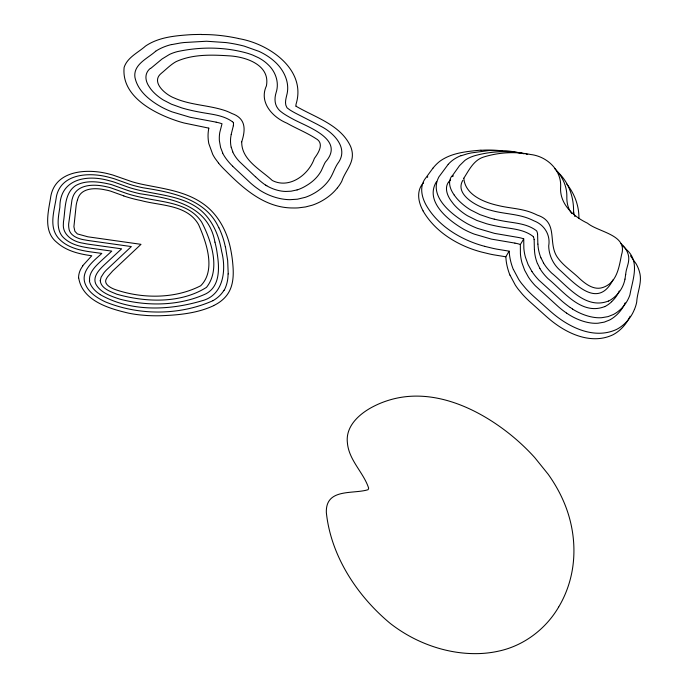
<?xml version="1.0" encoding="UTF-8"?>
<svg xmlns="http://www.w3.org/2000/svg" width="688" height="688" viewBox="0 0 688 688"><rect width="100%" height="100%" fill="white"/><g stroke="black" fill="none" stroke-linecap="round" stroke-linejoin="round"><path stroke-width="1.03" d="M228.235 273.97L227.659 260.442L225.466 246.932M625.624 274.873L625.676 274.392M233.361 125.766L231.177 134.461M624.988 279.122L625.994 272.001A76.213 41.443 34.4 0 1 626.458 269.765L627.946 264.347A83.644 46.595 30.8 0 0 628.591 261.13C629.709 254.379 625.96 247.886 620.98 243.612M77.529 199.787C80.487 187.54 95.365 187.652 105.144 189.854A31.545 20.236 18.4 0 1 110.648 191.152L123.84 195.908M634.465 309.471L635.497 306.65A109.495 62.814 31 0 0 636.718 301.98C637.226 291.832 642.566 282.011 639.462 271.829A45.769 25.516 32.2 0 0 636.202 263.934L630.466 255.781M612.982 279.913C598.01 309.161 575.83 284.669 560.789 270.934C553.401 264.794 548.895 255.515 548.697 245.908C550.675 234.849 544.234 224.658 533.897 220.814A38.726 22.119 30.5 0 0 527.894 218.173C515.828 213.71 502.704 213.822 490.415 210.184C478.392 207.389 454.132 194.936 462.818 180.333M223.927 290.216L223.643 290.689M558.622 607.1C545.722 629.159 523.697 645.791 498.611 651.132A131.09 94.669 36 0 1 478.977 653.591C456.548 654.271 434.171 648.664 414.185 638.61A109.375 79.645 36.7 0 1 390.328 623.491C357.149 595.963 330.833 555.973 326.336 512.457C325.57 487.844 353.142 494.414 368.089 489.693L368.673 488.196C363.548 472.398 348.876 460.315 347.406 442.883C345.273 425.743 360.185 413.127 373.988 406.195A147.937 103.725 35.7 0 1 387.86 400.528C431.187 386.596 477.025 407.709 510.565 434.721A157.44 112.247 34.8 0 1 534.705 457.546L548.147 474.221A133.541 94.05 35.1 0 1 562.93 499.875C574.781 526.243 577.576 556.893 568.744 584.585A202.332 145.83 32.8 0 1 558.622 607.1M452.721 176.584L453.263 175.784M82.603 265.826L91.771 255.755C79.455 254.087 66.564 251.086 57.035 242.572C43.301 231.796 48.005 213.134 50.465 198.514C53.956 169.446 88.503 168.113 110.433 174.391A39.182 24.906 18.5 0 1 112.669 174.984L131.933 181.692A63.554 38.399 19.6 0 0 138.133 183.378L140.429 183.92A122.387 71.715 19.6 0 0 143.517 184.59C163.641 188.684 185.149 191.281 202.47 203.295C218.251 214.011 227.599 232.166 230.927 250.613A255.73 168.018 14.3 0 1 232.811 264.175C233.782 274.581 233.585 286.088 227.109 294.86A63.571 42.071 20.8 0 1 213.693 305.558M427.334 177.392L427.764 176.799M449.978 180.609L450.545 179.809M451.887 176.386L459.524 165.653L464.856 160.433A65.549 36.395 29.6 0 1 470.953 157.053L472.905 156.314A92.158 51.411 30.2 0 1 474.935 155.651C489.779 151.584 505.517 150.491 520.721 153.046A84.177 46.466 30.3 0 1 524.471 153.734M448.791 182.174L449.402 181.4M423.541 182.741L423.103 183.292M337.43 187.893L339.304 185.364A111.336 65.231 22.4 0 0 341.833 181.159C344.886 171.768 353.082 164.131 352.351 153.725A46.156 26.686 24.3 0 0 350.57 146.346C341.317 126.377 318.811 118.585 300.776 108.867A74.227 40.231 24.2 0 1 298.11 107.414L297.809 107.242A41.572 22.91 24 0 1 296.003 106.193M432.941 168.164L425.855 177.839A53.509 30.547 28.8 0 0 426.156 205.144C436.803 223.729 455.645 236.362 475.485 243.492A81.27 45.786 28.7 0 0 484.662 246.321M448.206 164.346L439.959 175.483A110.725 62.075 25 0 1 439.073 176.618C427.97 196.355 451.956 214.871 467.264 223.695A51.712 29.18 28.9 0 0 477.549 228.39L494.595 233.395L518.262 237.446A22.455 12.952 30.6 0 1 523.731 238.865M150.655 68.456L162.067 58.979L169.463 54.447A66.469 37.788 21.7 0 1 177.255 51.643C199.752 46.732 223.566 46.775 245.865 52.804A42.51 23.676 22.3 0 1 252.84 55.126L258.671 57.818A27.124 14.99 22.4 0 1 268.088 64.646C275.613 71.595 279.431 82.629 276.129 92.553C274.426 97.877 274.383 104.129 278.012 108.704A14.371 8.11 23.5 0 0 280.764 111.516L282.88 113.124A43.335 24.132 23.9 0 0 287.283 115.919L289.235 117.055A89.87 48.874 24.2 0 0 292.503 118.852C306.848 126.859 345.926 139.157 325.381 162.101A75.302 44.178 26.9 0 0 324.297 164.131L321.348 170.607A96.449 56.416 22.2 0 1 306.117 185.76A74.545 43.903 22.7 0 1 297.087 189.965M155.686 51.222C147.705 58.428 133.214 64.345 134.917 77.228C137.643 91.04 149.838 100.56 161.517 107.07A52.864 30.083 20.7 0 0 172.06 111.869L190.223 117.287L214.604 121.853A61.215 36.894 21.9 0 1 216.17 122.154M213.013 300.656C179.714 315.525 139.26 315.689 105.505 301.929C97.051 297.964 88.141 292.297 84.891 283.043C80.849 270.453 93.878 260.735 101.815 253.425L91.504 252.006C79.481 250.346 66.469 247.474 58.153 237.824C48.427 226.094 54.627 209.892 56.399 196.536C61.37 172.697 90.962 172.103 109.71 177.504A32.603 20.709 18.5 0 1 111.817 178.054L112.952 178.39A92.966 60.897 18.1 0 1 114.844 178.975L127.977 183.713A36.722 22.558 19.4 0 0 130.29 184.513L131.09 184.762A68.697 41.504 19.6 0 0 137.574 186.534L139.965 187.102A123.092 72.292 19.6 0 0 143.001 187.772C171.088 192.133 205.85 198.677 218.827 227.814M213.744 305.61C197.043 313.453 178.201 315.104 160.012 315.758A135.914 87.574 19 0 1 146.742 315.508L140.128 314.932A87.729 57.938 19.3 0 1 128.742 313.186C109.323 308.671 82.276 300.914 78.699 277.866M604.726 306.581C581.584 315.74 563.704 291.48 548.044 278.683A39.56 22.506 31.8 0 1 539.899 268.526M608.502 301.026C585.299 310.116 567.333 285.821 551.621 273.024A39.698 22.446 31.8 0 1 543.425 262.859M461.123 155.737L467.238 153.845A150.337 85.235 31.3 0 1 471.383 152.908L488.936 150.534L505.904 150.775A98.909 55.057 30.4 0 1 519.199 152.727L520.653 153.046A77.297 42.639 30.1 0 1 523.551 153.716M297.035 189.914L291.05 191.204L285.709 191.453A25.714 15.42 23.6 0 1 266.755 185.786M171.596 44.625L180.308 43.017A156.013 91.581 23 0 1 183.988 42.544L206.52 41.237L226.077 42.579A99.45 56.751 22.4 0 1 238.461 44.746L240.035 45.098A77.108 43.49 22.3 0 1 244.188 46.122L258.937 51.351A38.322 21.182 22.4 0 1 274.546 61.473C283.895 69.729 290.276 82.835 286.698 95.357C285.804 99.261 284.471 103.759 286.836 107.423A3.689 2.081 23.6 0 0 287.249 107.99L289.872 109.925A52.718 29.051 24 0 0 295.35 113.099L317.091 124.244A76.815 45.382 23.9 0 1 320.505 126.11C333.052 132.259 348.386 147.292 338.806 161.972C334.54 167.519 333.061 174.546 328.941 180.161A110.501 64.638 22.1 0 1 317.366 191.255L316.953 191.539A105.298 61.679 22.3 0 1 313.926 193.397L311.802 194.549A79.154 46.724 22.8 0 1 305.248 197.336L297.431 199.202L289.915 199.683A37.539 22.515 23.6 0 1 260.098 190.404L256.366 187.755A62.574 37.075 23.9 0 1 250.2 182.716L232.664 166.255M480.938 150.13C466.825 151.463 451.483 152.71 439.675 161.388A122.636 69.178 30.5 0 0 432.967 168.182M201.524 34.4L193.208 34.572A198.067 117.768 23.5 0 0 189.148 34.778C174.15 35.845 158.3 37.367 145.529 46.07C138.125 52.649 127.409 57.328 124.132 67.355C121.045 97.214 155.789 114.328 179.972 121.845A98.805 55.238 20.8 0 0 184.221 123.032L208.782 128.123M514.899 243.096L491.292 239.089L474.299 234.126A51.531 29.257 28.9 0 1 464.039 229.457C448.731 220.633 424.9 202.066 436.037 182.38A110.347 62.238 24.9 0 0 436.631 181.623M526.071 154.06L527.67 154.43M238.409 38.554C268.655 43.413 306.917 69.411 296.021 104.301A20.055 11.266 24.2 0 0 295.986 106.184M484.662 246.338L492.771 248.308A137.308 75.336 28.1 0 0 496.968 249.168L509.146 251.172L505.8 256.787L493.657 254.809A136.852 75.551 28.1 0 1 489.46 253.958L481.385 252.006A80.986 45.907 28.7 0 1 472.235 249.185C452.42 242.09 433.698 229.431 423.051 210.906M266.806 185.734L265.697 185.046M572.622 309.05L570.266 307.502M100.224 294.627C130.677 312.068 169.085 310.546 201.808 300.828C223.669 295.341 226.464 269.954 221.656 251.498A213.108 140.008 15.4 0 0 221.003 247.99C217.915 232.32 210.416 216.548 196.88 207.363C180.918 196.562 161.001 195.005 142.683 190.997A125.732 73.943 19.6 0 1 139.681 190.344L137.247 189.768A75.396 45.52 19.6 0 1 130.806 188.022L129.602 187.643A40.583 24.949 19.4 0 1 127.074 186.783L114.492 182.217A82.25 53.724 18.2 0 0 112.101 181.477L111.06 181.176A30.152 19.178 18.5 0 0 108.979 180.643C86.929 174.27 59.71 178.82 59.865 207.234C58.248 217.64 55.246 231.392 65.05 238.985C72.309 245.212 82.087 246.923 91.246 248.273L111.766 251.12L100.646 261.345C95.383 266.359 88.511 272.809 89.629 280.876M566.594 313.092L568.942 314.64A37.324 21.569 32.5 0 0 598.027 323.222L604.27 322.13L609.62 319.997A78.097 44.858 31.5 0 0 614.642 316.669L616.224 315.328A103.561 59.409 30.8 0 0 618.417 313.178L618.71 312.859A108.609 62.298 30.7 0 0 624.188 304.939M232.355 121.673C223.015 114.956 211.104 114.311 200.174 112.204A123.608 67.372 20.8 0 1 187.919 109.59A83.472 46.457 20.8 0 1 181.83 107.921L171.475 104.206L163.434 100.052A35.931 20.494 20.7 0 1 159.668 97.524L158.464 96.621A38.58 21.982 20.7 0 1 150.577 88.778L148.513 85.682A32.732 18.671 20.6 0 1 150.431 68.327M255.446 176.773L239.467 161.611A39.861 23.555 23.3 0 1 232.733 151.919M556.635 171.088C568.52 181.297 573.895 196.656 573.568 211.964M554.76 168.655C562.225 176.033 567.118 186.233 566.835 196.845C566.697 202.779 568.021 208.928 571.866 213.59M218.629 163.185L215.095 158.386A59.056 34.95 23.2 0 1 212.73 154.396L208.808 143.586A93.946 55.289 24.1 0 1 208.851 128.149M566.835 184.135C574.661 193.801 579.133 206.03 578.926 218.492M454.2 195.082L456.737 198.333A37.874 21.259 28.9 0 0 465.501 206.46L466.756 207.38A35.269 19.823 28.9 0 0 470.644 209.935L480.009 214.647L489.753 217.967A83.566 45.864 28.4 0 0 494.233 219.137M531.979 271.554L528.109 264.579L525.486 257.389A85.106 47.842 32.4 0 1 523.843 248.205L523.731 238.934L520.343 244.567L520.42 253.846A84.805 47.962 32.5 0 0 522.037 263.04L524.643 270.229L528.487 277.204A49.639 28.449 31.8 0 0 535.281 285.718L558.536 306.874A59.512 33.987 32.5 0 0 566.577 313.109M533.32 236.81L533.535 237.214A14.663 8.359 30.3 0 1 534.112 239.596M543.486 262.859L541.009 257.88M539.951 268.526L537.5 263.547M222.757 153.089L220.581 147.464L219.386 140.756A85.432 50.25 24.2 0 1 219.825 132.268L222.018 123.78A22.79 13.468 21.8 0 0 216.178 122.197M513.429 269.498L518.692 279.371A58.317 33.514 31.8 0 0 521.667 283.559L525.847 288.573A67.321 38.519 31.9 0 0 528.719 291.617A78.724 44.78 32 0 0 533.596 296.296L549.85 310.83A98.504 55.539 32.5 0 0 552.404 313.023C569.561 327.677 594.535 339.726 616.68 329.371A86.808 49.949 31.6 0 0 621.797 326.086L622.786 325.321A117.158 67.321 30.8 0 0 634.405 309.437M510.023 275.123L515.252 284.987A58.11 33.592 31.9 0 0 518.202 289.175L522.364 294.18A67.08 38.614 31.9 0 0 525.219 297.225A78.449 44.892 32 0 0 530.07 301.894L546.255 316.403A98.169 55.676 32.6 0 0 548.792 318.587C565.88 333.25 590.829 345.221 612.879 334.815A86.507 50.069 31.6 0 0 618.005 331.513L618.994 330.739A116.745 67.484 30.8 0 0 629.4 317.615M232.802 151.919L231.254 147.241M214.94 242.159C208.292 204.568 171.501 198.54 139.999 193.732A92.287 55.367 19.6 0 1 131.743 191.651A54.197 33.17 19.5 0 1 126.317 189.931L111.998 184.805A35.355 22.609 18.5 0 0 110.226 184.298C99.02 181.692 86.146 179.731 75.628 185.605C63.993 193.448 65.506 209.599 63.468 221.811A79.67 51.953 19.7 0 0 63.391 223.643C62.161 234.832 73.177 241.823 82.93 243.165A50.327 32.353 17.8 0 0 84.753 243.543L85.88 243.758A74.596 47.36 17.8 0 0 88.623 244.214L121.604 248.832L105.092 264.14C100.07 268.862 92.381 276.077 95.709 283.826C100.353 292.796 111.017 296.184 119.944 299.185C147.937 306.401 179.534 306.048 206.022 293.759C220.401 286.036 219.326 267.529 217.245 253.769A195.745 128.544 15.8 0 0 214.966 242.159M537.577 233.954L537.853 244.085M534.146 239.605L534.395 249.753M78.544 277.84A41.658 28.251 18.9 0 1 82.844 265.955M218.939 227.805A137.523 89.956 18 0 1 225.329 246.915M228.055 273.927A77.856 51.462 20.1 0 1 224.176 290.327M223.686 290.714A57.706 38.193 20.8 0 1 213.013 300.656M100.302 294.55A24.046 16.288 18.6 0 1 89.363 280.859M123.814 195.985A85.776 51.91 19.5 0 0 141.023 200.552C160.424 205.867 187.17 204.456 198.574 224.598C206.116 241.694 216.385 270.16 200.715 285.744C174.881 299.048 142.235 298.859 115.042 289.502C110.673 287.902 102.624 283.817 106.76 278.098A38.812 26.402 19.8 0 1 107.715 276.61L112.617 271.046L140.997 244.335L87.901 236.81L77.348 233.911L74.872 231.28L73.908 226.722L76.187 205.179A85.097 54.834 20.2 0 1 77.52 199.787M265.585 185.141A54.945 32.499 24 0 1 255.549 176.739M231.151 147.223A71.518 42.071 24.1 0 1 231.263 134.487M233.413 122.963A18.481 10.767 21.7 0 1 233.292 125.741M232.406 121.647A3.122 1.823 22.1 0 1 233.447 122.954M155.694 51.222A84.435 48.108 21.8 0 1 171.501 44.531M232.716 166.238A54.283 32.044 23.3 0 1 222.611 153.097M201.618 34.555A119.196 68.318 22.5 0 1 238.392 38.468M337.369 187.858A119.248 69.832 22.2 0 1 320.238 201.799L318.922 202.453A88.021 52.021 22.9 0 1 312.275 205.196L305.584 206.942L298.214 207.879A54.61 32.671 23.6 0 1 293.208 207.974C265.387 208.137 243.922 189.157 225.561 170.65A77.314 45.451 23.5 0 1 218.603 163.194M423.111 210.906A53.329 30.625 28.8 0 1 422.793 183.524M509.92 275.105A92.063 52.537 32.4 0 1 505.878 256.813M630.045 316.231A116.745 67.484 30.8 0 1 629.83 316.695M513.325 269.49A92.39 52.408 32.4 0 1 509.232 251.197M481.058 150.294A117.149 65.902 30.5 0 1 502.558 150.896M514.916 243.139A22.377 12.986 30.7 0 1 520.343 244.498M625.177 302.823A108.609 62.298 30.7 0 1 624.945 303.365M624.704 303.89A108.609 62.298 30.7 0 1 624.446 304.414M531.962 271.554A49.811 28.371 31.8 0 0 538.816 280.076L562.173 301.267A59.727 33.901 32.4 0 0 570.249 307.519M572.588 309.118A37.453 21.517 32.5 0 0 601.802 317.693L608.054 316.618L613.404 314.493A78.38 44.746 31.5 0 0 618.435 311.182L620.017 309.849A103.931 59.254 30.8 0 0 622.201 307.699L622.494 307.381A108.996 62.144 30.7 0 0 629.916 294.868C632.547 279.775 640.39 261.689 626.398 249.495A33.187 18.352 32.2 0 0 622.373 245.599M574.979 216.479A19.857 10.759 31.3 0 1 574.755 215.989M574.652 215.74A19.857 10.759 31.3 0 1 573.766 212.042M448.223 164.363A84.031 46.99 29.8 0 1 461.003 155.626M448.576 182.045A32.001 18.112 28.8 0 0 451.122 200.887L453.573 204.138A37.737 21.319 28.9 0 0 462.293 212.248L463.549 213.177A35.148 19.875 28.9 0 0 467.419 215.722L476.758 220.418L486.468 223.72A83.282 46.001 28.5 0 0 490.931 224.873A117.717 63.984 28.1 0 0 501.182 226.971C511.803 228.794 523.344 229.31 532.374 235.889A2.821 1.6 30.5 0 1 533.372 236.801M537.405 263.538A71.234 40.059 32.4 0 1 534.481 249.778M611.658 301.705A73.762 42.071 31.3 0 1 604.778 306.633M619.252 290.972A95.176 54.223 30.7 0 1 611.623 301.688M454.269 195.082A32.112 18.069 28.8 0 1 451.672 176.257M494.233 219.145A118.112 63.795 28.1 0 0 504.519 221.252C515.166 223.101 526.733 223.652 535.797 230.231A2.829 1.6 30.5 0 1 536.795 231.151L536.958 231.564A14.715 8.342 30.2 0 1 537.543 233.937M540.914 257.862A71.483 39.956 32.3 0 1 537.939 244.12M608.553 301.077A74.029 41.968 31.2 0 0 615.433 296.175A95.52 54.077 30.7 0 0 624.979 279.122M100.233 280.687C101.093 288.668 110.579 291.557 116.822 294.206C145.521 302.367 180.514 303.778 206.477 287.369C220.968 269.326 211.147 240.224 201.67 222.121C188.675 202.152 161.775 202.358 141.135 197.318A102.392 61.275 19.6 0 1 131.761 195.022A61.129 37.376 19.5 0 1 125.113 192.932L110.458 187.729A34.761 22.274 18.4 0 0 106.494 186.766C94.437 183.868 76.041 183.679 72.317 198.729A86.602 55.797 20.1 0 0 71.973 199.881L68.662 223.935A47.334 30.874 18.7 0 0 68.783 227.504C69.256 235.838 78.398 239.028 85.364 240A69.729 44.256 17.8 0 0 89.483 240.688L131.348 246.571L106.33 270.092A84.4 57.869 21.3 0 0 103.922 272.809L101.136 277.109L100.233 280.687M241.72 141.823C241.376 159.969 260.623 169.601 272.293 180.48C289.313 189.26 308.835 174.743 314.373 158.386C318.639 152.71 324.641 143.07 315.706 138.469C306.556 132.56 296.347 128.536 286.887 123.169C272.525 117.192 258.774 102.349 266.411 85.88C270.453 64.56 245.203 56.571 228.519 55.814C211.035 54.679 192.236 54.206 175.999 61.679C170.572 64.715 166.247 69.264 161.482 73.177C150.216 81.932 165.576 94.798 174.485 98.083C190.782 105.341 209.126 105.04 225.827 110.845A39.156 23.048 21.8 0 1 231.976 113.537C246.02 118.517 245.685 129.568 241.72 141.823M463.824 178.226C464.993 194.67 483.698 202.281 497.906 205.454C508.939 208.24 520.575 208.395 531.291 212.472A38.863 22.059 30.5 0 1 537.319 215.12C558.837 222.086 547.485 242.787 557.323 257.2C563.205 265.723 572.167 271.364 579.511 278.502C585.737 284.178 593.976 290.517 602.894 287.472C617.024 282.725 619.028 267.228 621.548 254.741C628.058 234.797 598.362 232.217 587.526 223.213C573.31 216.471 559.241 203.777 560.651 186.577C561.417 169.73 546.625 156.288 530.62 154.499C515.063 151.334 498.697 152.34 483.569 157.053C473.688 160.158 468.958 170.177 463.824 178.226"/></g></svg>
